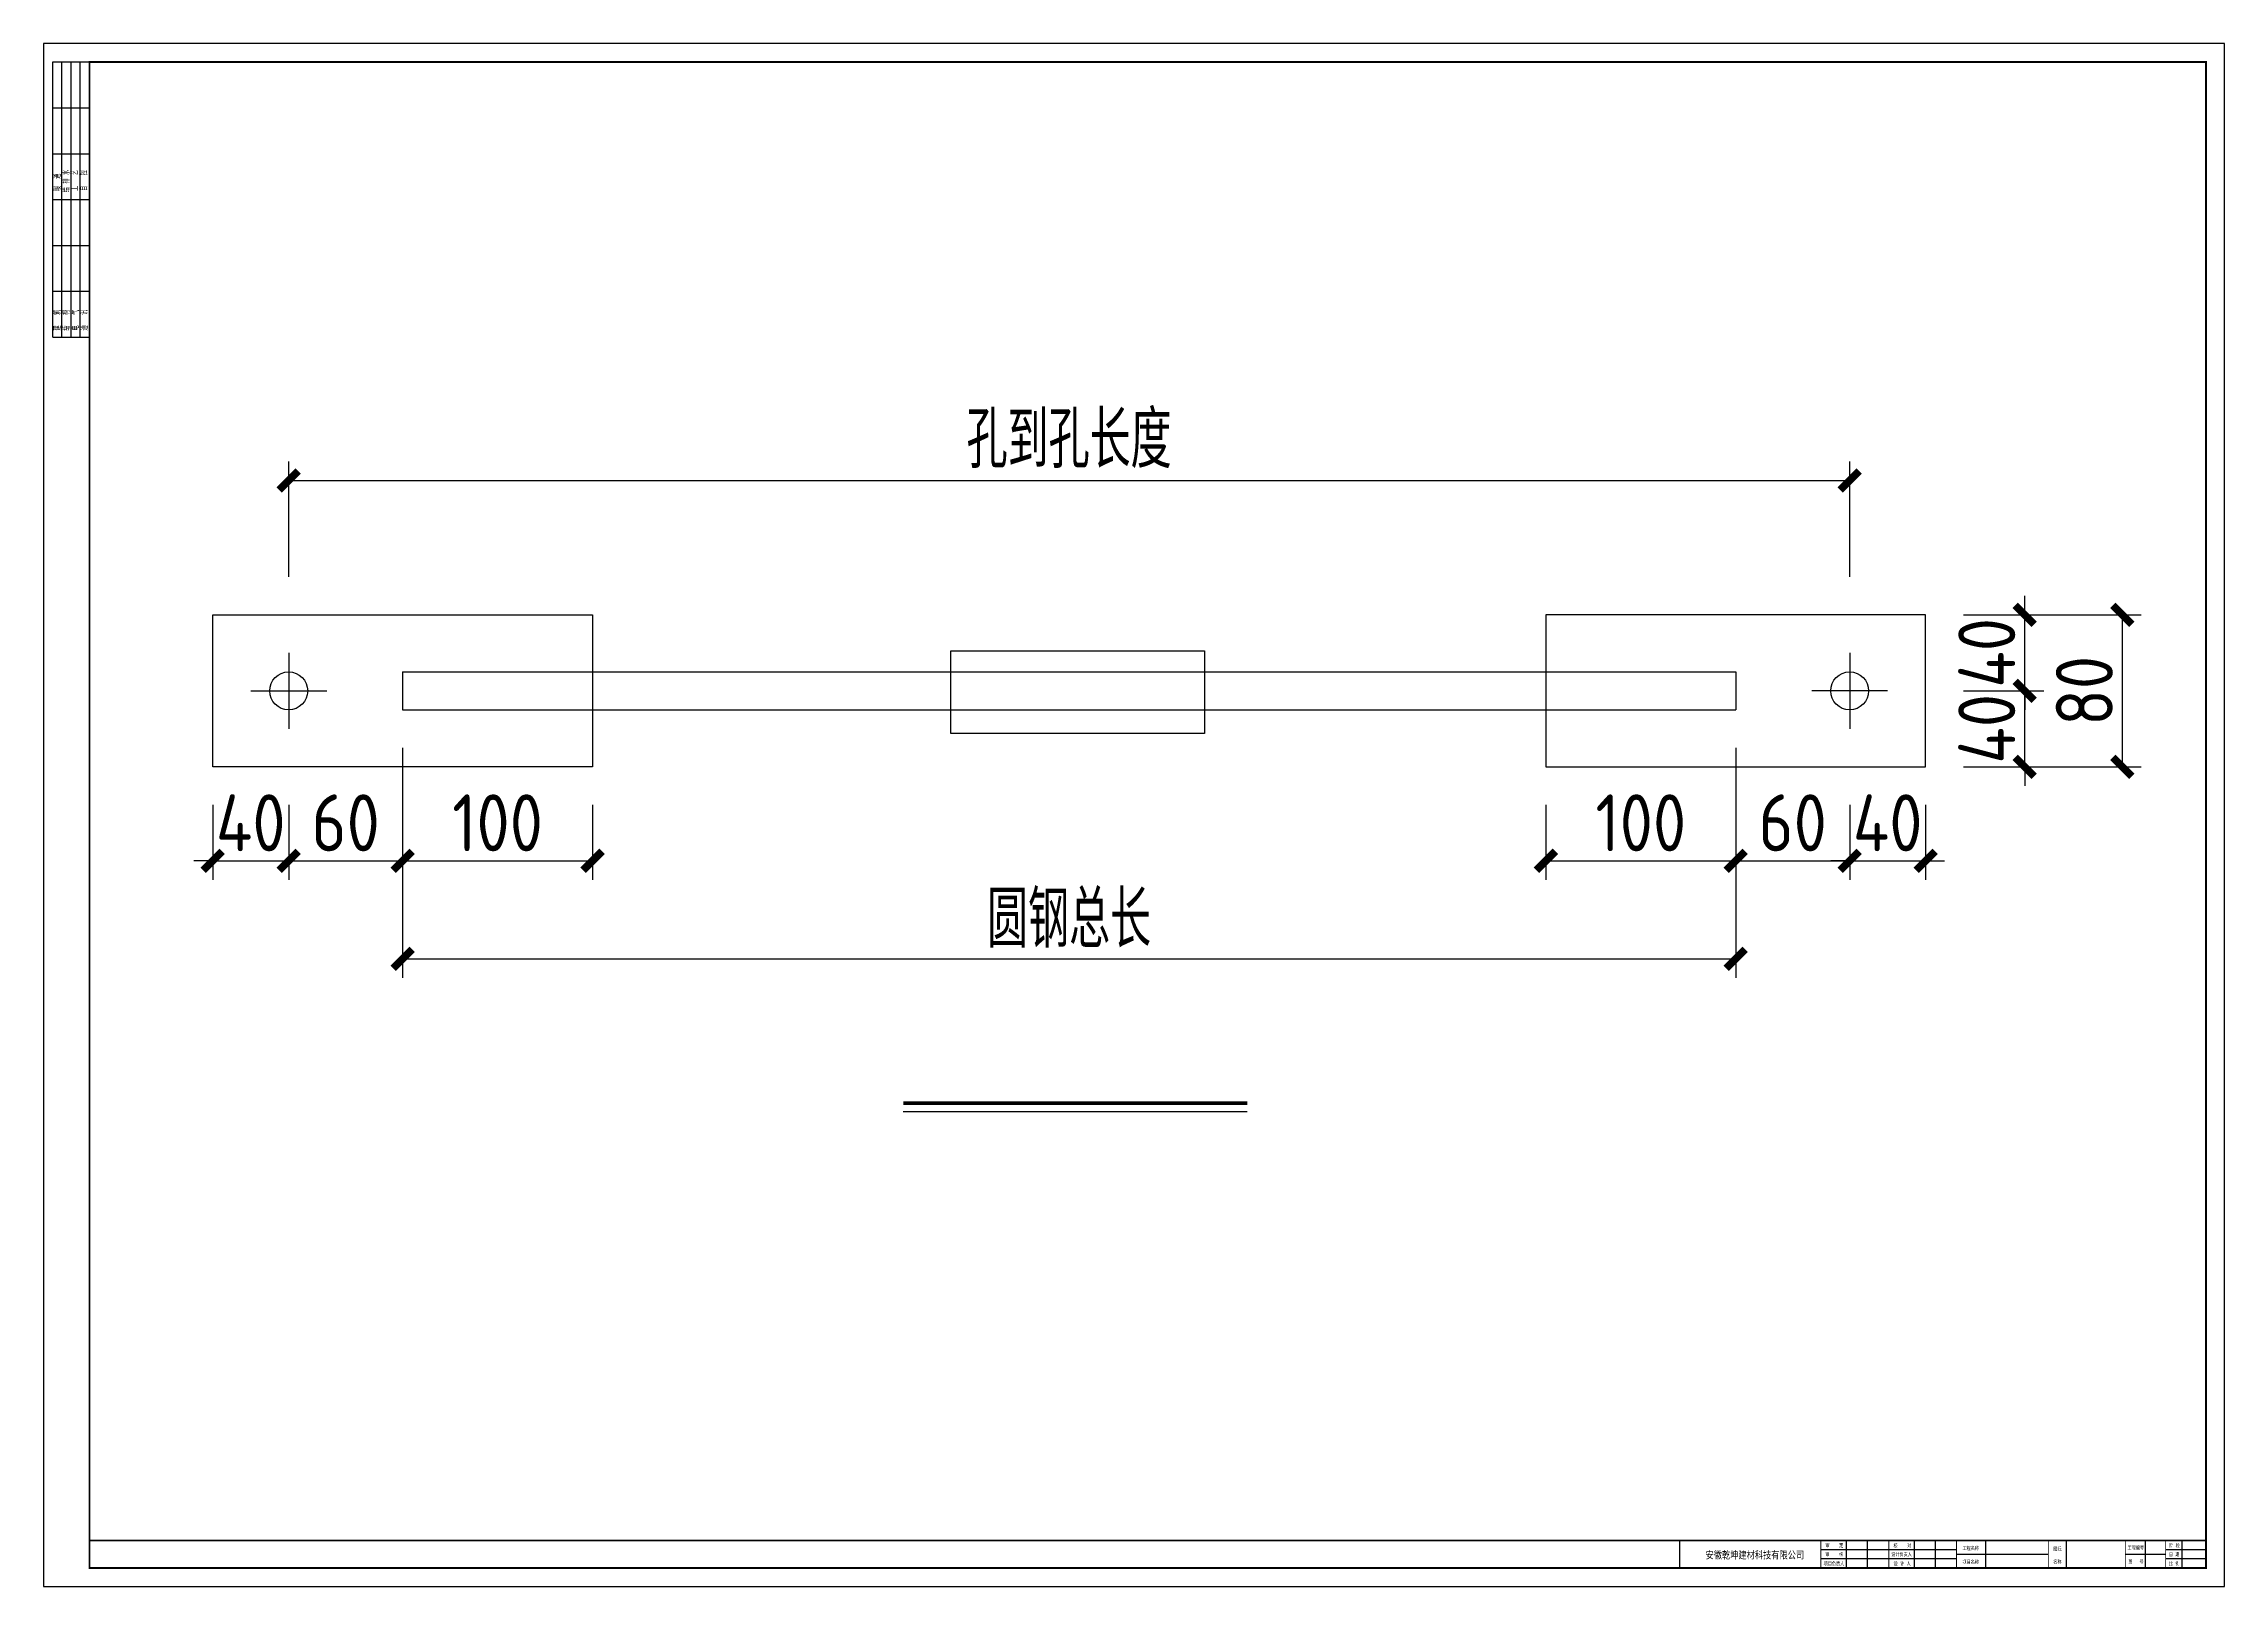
# Model space of a CAD drawing. Extents: x -196983 to 471790, y -783661 to 190401.
# Drawn here: x 75514 to 86999, y -216334 to -208210 of the extents above; entities that cross this region are included whole.
import ezdxf

# ---------------------------------------------------------------- set-up
doc = ezdxf.new("R2010")
doc.units = 0
doc.header["$LTSCALE"] = 1000
doc.header["$MEASUREMENT"] = 0
for name, color, linetype in [('_TCH_MASK', 7, 'Continuous'), ('AXIS', 3, 'Continuous'), ('PUB_TITLE', 4, 'Continuous')]:
    doc.layers.add(name, color=color, linetype=linetype)
doc.styles.get("Standard").update_dxf_attribs({"font": 'gbenor.shx', "bigfont": 'gbcbig.shx'})
doc.styles.add('图框', font='')
doc.styles.get('图框').set_extended_font_data('SimSun')
doc.dimstyles.get("Standard").update_dxf_attribs({"dimscale": 100, "dimtxt": 3.5, "dimasz": 1, "dimexe": 2.5, "dimexo": 3, "dimgap": 1.5, "dimtad": 1, "dimdec": 0, "dimzin": 0, "dimdsep": 46, "dimtxsty": 'Standard', "dimblk": 'ARCHTICK', "dimcen": 0.09, "dimadec": 0, "dimazin": 0, "dimtfac": 1, "dimtdec": 0, "dimtix": 1, "dimtmove": 2, "dimatfit": 3, "dimfxl": 1, "dimtolj": 1, "dimtzin": 0, "dimarcsym": 0})

# ---------------------------------------------------------------- blocks, each defined once
blk = doc.blocks.new('$titleblk$00000095')
for p, q in [((-150, 20), (-150, 0)), ((-150, 20), (0, 20)), ((-150, 15), (-75, 15)), ((-125, 20), (-125, 0)), ((-100, 20), (-100, 0)), ((-75, 20), (-75, 0)), ((-75, 20), (-75, 0)), ((-75, 15), (0, 15)), ((-50, 20), (-50, 0)), ((-25, 20), (-25, 0)), ((0, 20), (0, 0)), ((-150, 10), (-75, 10)), ((-150, 5), (-75, 5)), ((-75, 10), (0, 10)), ((-75, 5), (0, 5))]:
    blk.add_line(p, q)
at = {"width": 0.8}
for s, p in [('建   筑', (-146.4, 15.6)), ('结   构', (-146.4, 10.9)), ('给 排 水', (-71, 10.9)), ('暖  通', (-70.3, 15.7)), ('通   讯', (-146.4, 0.9)), ('电   气', (-146.4, 5.6)), ('工   艺', (-70.3, 6.1)), ('自   控', (-70.3, 1.2))]:
    blk.add_text(s, height=3.51, dxfattribs=at).set_placement(p)
blk = doc.blocks.new('新块')
for p, q in [((-8240, 400), (-8240, 1000)), ((-7780, 400), (-7780, 1000)), ((-6760, 400), (-6760, 1000)), ((-6300, 400), (-6300, 1000)), ((-5200, 400), (-5200, 1000)), ((-3440, 400), (-3440, 1000)), ((-1720, 400), (-1720, 1000)), ((-920, 400), (-920, 1000)), ((-400, 400), (-400, 1000)), ((-5840, 800), (-8800, 800)), ((-5840, 600), (-8800, 600)), ((-5840, 700), (-3840, 700)), ((-2160, 700), (-1280, 700)), ((-400, 800), (-1280, 800)), ((-400, 600), (-1280, 600))]:
    blk.add_line(p, q)
for points, const_width in [([(-11880, 400), (-11880, 1000), (-400, 1000)], 32), ([(-8800, 400), (-8800, 1000)], 20), ([(-7320, 400), (-7320, 1000)], 20), ([(-5840, 400), (-5840, 1000)], 20), ([(-3840, 400), (-3840, 1000)], 20), ([(-2160, 400), (-2160, 1000)], 20), ([(-1280, 400), (-1280, 1000)], 20)]:
    blk.add_lwpolyline(points, dxfattribs=dict(const_width=const_width))
at = {"layer": 'PUB_TITLE'}
blk.add_lwpolyline([(-47560, 0), (0, 0), (0, 33640), (-47560, 33640)], close=True, dxfattribs=at)
at = {"layer": 'PUB_TITLE', "const_width": 40}
blk.add_lwpolyline([(-46560, 400), (-400, 400), (-400, 33240), (-46560, 33240)], close=True, dxfattribs=at)
at = {"layer": 'PUB_TITLE', "const_width": 32}
blk.add_lwpolyline([(-400, 1000), (-46560, 1000)], dxfattribs=at)
at = {"layer": 'PUB_TITLE', "xscale": 40, "yscale": 40, "zscale": 40, "rotation": 90}
blk.add_blockref('$titleblk$00000095', (-46560, 33240), dxfattribs=at)
at = {"style": '图框', "width": 0.8}
for s, height, p in [('安徽乾坤建材科技有限公司', 160, (-11315, 604)), ('项目负责人', 80, (-8739, 457)), ('审    核', 80, (-8702, 659)), ('审    定', 80, (-8701, 854)), ('设计负责人', 80, (-7265, 659)), ('校    对', 80, (-7217, 851)), ('设 计 人', 80, (-7213, 457)), ('项目名称', 80, (-5712, 494)), ('工程名称', 80, (-5712, 794)), ('名称', 80, (-3732, 498)), ('图纸', 80, (-3732, 778)), ('工程编号', 80, (-2112, 803)), ('图   号', 80, (-2098, 504)), ('比 例', 80, (-1211, 457)), ('阶 段', 80, (-1205, 851)), ('日 期', 80, (-1212, 659))]:
    blk.add_text(s, height=height, dxfattribs=at).set_placement(p)
for tag, p in [('审定人', (-8147, 838)), ('校对', (-6621, 837)), ('阶段', (-810, 832)), ('项目负责人', (-8228, 444)), ('审核人', (-8147, 641)), ('设计负责人', (-6745, 649)), ('设计人', (-6659, 447)), ('项目名称', (-5026, 479)), ('工程名称', (-5026, 781)), ('图名', (-3347, 649)), ('图号', (-1657, 502)), ('日期', (-905, 632)), ('比例', (-810, 446))]:
    blk.add_attdef(tag, p, '', height=120)
blk = doc.blocks.new('_ArchTick')
at = {"color": 0, "linetype": 'ByBlock', "const_width": 0.4}
blk.add_lwpolyline([(-0.5, -0.5), (0.5, 0.5)], dxfattribs=at)
blk = doc.blocks.new('*D1494')
at = {"layer": 'AXIS', "color": 0, "lineweight": -2}
for p, q in [((76405, -212218), (76405, -212613)), ((76805, -212218), (76805, -212613)), ((76405, -212513), (76305, -212513)), ((76405, -212513), (76805, -212513)), ((76805, -212513), (76905, -212513))]:
    blk.add_line(p, q, dxfattribs=at)
at = {"layer": 'Defpoints', "color": 0}
for p in [(76405, -212018), (76805, -212018), (76805, -212513)]:
    blk.add_point(p, dxfattribs=at)
at = {"layer": 'AXIS', "color": 0, "lineweight": -2, "xscale": 100, "yscale": 100, "zscale": 100}
blk.add_blockref('_ArchTick', (76405, -212513), dxfattribs=at)
at = {"layer": 'AXIS', "color": 0, "lineweight": -2, "xscale": 100, "yscale": 100, "zscale": 100, "rotation": 180}
blk.add_blockref('_ArchTick', (76805, -212513), dxfattribs=at)
at = {"layer": 'AXIS', "color": 0, "insert": (76605, -212313), "char_height": 300, "attachment_point": 5}
blk.add_mtext('\\A1;40', dxfattribs=at)
blk = doc.blocks.new('*D1495')
at = {"layer": 'AXIS', "color": 0, "lineweight": -2}
for p, q in [((76805, -212218), (76805, -212613)), ((77405, -212218), (77405, -212613)), ((76805, -212513), (77405, -212513))]:
    blk.add_line(p, q, dxfattribs=at)
at = {"layer": 'Defpoints', "color": 0}
for p in [(76805, -212018), (77405, -212018), (77405, -212513)]:
    blk.add_point(p, dxfattribs=at)
at = {"layer": 'AXIS', "color": 0, "lineweight": -2, "xscale": 100, "yscale": 100, "zscale": 100, "rotation": 180}
blk.add_blockref('_ArchTick', (76805, -212513), dxfattribs=at)
at = {"layer": 'AXIS', "color": 0, "lineweight": -2, "xscale": 100, "yscale": 100, "zscale": 100}
blk.add_blockref('_ArchTick', (77405, -212513), dxfattribs=at)
at = {"layer": 'AXIS', "color": 0, "insert": (77105, -212313), "char_height": 300, "attachment_point": 5}
blk.add_mtext('\\A1;60', dxfattribs=at)
blk = doc.blocks.new('*D1496')
at = {"layer": 'AXIS', "color": 0, "lineweight": -2}
for p, q in [((77405, -212218), (77405, -212613)), ((78405, -212218), (78405, -212613)), ((77405, -212513), (78405, -212513))]:
    blk.add_line(p, q, dxfattribs=at)
at = {"layer": 'Defpoints', "color": 0}
for p in [(77405, -212018), (78405, -212018), (78405, -212513)]:
    blk.add_point(p, dxfattribs=at)
at = {"layer": 'AXIS', "color": 0, "lineweight": -2, "xscale": 100, "yscale": 100, "zscale": 100, "rotation": 180}
blk.add_blockref('_ArchTick', (77405, -212513), dxfattribs=at)
at = {"layer": 'AXIS', "color": 0, "lineweight": -2, "xscale": 100, "yscale": 100, "zscale": 100}
blk.add_blockref('_ArchTick', (78405, -212513), dxfattribs=at)
at = {"layer": 'AXIS', "color": 0, "insert": (77905, -212313), "char_height": 300, "attachment_point": 5}
blk.add_mtext('\\A1;100', dxfattribs=at)
blk = doc.blocks.new('*D1497')
at = {"layer": 'AXIS', "color": 0, "lineweight": -2}
for p, q in [((83426, -212218), (83426, -212613)), ((84426, -212218), (84426, -212613)), ((83426, -212513), (84426, -212513))]:
    blk.add_line(p, q, dxfattribs=at)
at = {"layer": 'Defpoints', "color": 0}
for p in [(83426, -212018), (84426, -212018), (84426, -212513)]:
    blk.add_point(p, dxfattribs=at)
at = {"layer": 'AXIS', "color": 0, "lineweight": -2, "xscale": 100, "yscale": 100, "zscale": 100, "rotation": 180}
blk.add_blockref('_ArchTick', (83426, -212513), dxfattribs=at)
at = {"layer": 'AXIS', "color": 0, "lineweight": -2, "xscale": 100, "yscale": 100, "zscale": 100}
blk.add_blockref('_ArchTick', (84426, -212513), dxfattribs=at)
at = {"layer": 'AXIS', "color": 0, "insert": (83926, -212313), "char_height": 300, "attachment_point": 5}
blk.add_mtext('\\A1;100', dxfattribs=at)
blk = doc.blocks.new('*D1498')
at = {"layer": 'AXIS', "color": 0, "lineweight": -2}
for p, q in [((84426, -212218), (84426, -212613)), ((85026, -212218), (85026, -212613)), ((84426, -212513), (85026, -212513))]:
    blk.add_line(p, q, dxfattribs=at)
at = {"layer": 'Defpoints', "color": 0}
for p in [(84426, -212018), (85026, -212018), (85026, -212513)]:
    blk.add_point(p, dxfattribs=at)
at = {"layer": 'AXIS', "color": 0, "lineweight": -2, "xscale": 100, "yscale": 100, "zscale": 100, "rotation": 180}
blk.add_blockref('_ArchTick', (84426, -212513), dxfattribs=at)
at = {"layer": 'AXIS', "color": 0, "lineweight": -2, "xscale": 100, "yscale": 100, "zscale": 100}
blk.add_blockref('_ArchTick', (85026, -212513), dxfattribs=at)
at = {"layer": 'AXIS', "color": 0, "insert": (84726, -212313), "char_height": 300, "attachment_point": 5}
blk.add_mtext('\\A1;60', dxfattribs=at)
blk = doc.blocks.new('*D1499')
at = {"layer": 'AXIS', "color": 0, "lineweight": -2}
for p, q in [((85026, -212218), (85026, -212613)), ((85426, -212218), (85426, -212613)), ((85026, -212513), (84926, -212513)), ((85026, -212513), (85426, -212513)), ((85426, -212513), (85526, -212513))]:
    blk.add_line(p, q, dxfattribs=at)
at = {"layer": 'Defpoints', "color": 0}
for p in [(85026, -212018), (85426, -212018), (85426, -212513)]:
    blk.add_point(p, dxfattribs=at)
at = {"layer": 'AXIS', "color": 0, "lineweight": -2, "xscale": 100, "yscale": 100, "zscale": 100}
blk.add_blockref('_ArchTick', (85026, -212513), dxfattribs=at)
at = {"layer": 'AXIS', "color": 0, "lineweight": -2, "xscale": 100, "yscale": 100, "zscale": 100, "rotation": 180}
blk.add_blockref('_ArchTick', (85426, -212513), dxfattribs=at)
at = {"layer": 'AXIS', "color": 0, "insert": (85226, -212313), "char_height": 300, "attachment_point": 5}
blk.add_mtext('\\A1;40', dxfattribs=at)
blk = doc.blocks.new('*D1500')
at = {"layer": 'AXIS', "color": 0, "lineweight": -2}
for p, q in [((85948, -211618), (85948, -211518)), ((85626, -211618), (86048, -211618)), ((85948, -212018), (85948, -211618)), ((85626, -212018), (86048, -212018)), ((85948, -212018), (85948, -212118))]:
    blk.add_line(p, q, dxfattribs=at)
at = {"layer": 'Defpoints', "color": 0}
for p in [(85426, -211618), (85948, -211618), (85426, -212018)]:
    blk.add_point(p, dxfattribs=at)
at = {"layer": 'AXIS', "color": 0, "lineweight": -2, "xscale": 100, "yscale": 100, "zscale": 100}
for p, rotation in [((85948, -211618), 270), ((85948, -212018), 90)]:
    blk.add_blockref('_ArchTick', p, dxfattribs=dict(at, rotation=rotation))
at = {"layer": 'AXIS', "color": 0, "insert": (85748, -211818), "char_height": 300, "attachment_point": 5, "rotation": 90}
blk.add_mtext('\\A1;40', dxfattribs=at)
blk = doc.blocks.new('*D1501')
at = {"layer": 'AXIS', "color": 0, "lineweight": -2}
for p, q in [((85948, -211218), (85948, -211118)), ((85626, -211218), (86048, -211218)), ((85948, -211618), (85948, -211218)), ((85626, -211618), (86048, -211618)), ((85948, -211618), (85948, -211718))]:
    blk.add_line(p, q, dxfattribs=at)
at = {"layer": 'Defpoints', "color": 0}
for p in [(85426, -211218), (85948, -211218), (85426, -211618)]:
    blk.add_point(p, dxfattribs=at)
at = {"layer": 'AXIS', "color": 0, "lineweight": -2, "xscale": 100, "yscale": 100, "zscale": 100}
for p, rotation in [((85948, -211218), 270), ((85948, -211618), 90)]:
    blk.add_blockref('_ArchTick', p, dxfattribs=dict(at, rotation=rotation))
at = {"layer": 'AXIS', "color": 0, "insert": (85748, -211418), "char_height": 300, "attachment_point": 5, "rotation": 90}
blk.add_mtext('\\A1;40', dxfattribs=at)
blk = doc.blocks.new('*D1502')
at = {"layer": 'AXIS', "color": 0, "lineweight": -2}
for p, q in [((85626, -211218), (86562, -211218)), ((86462, -211218), (86462, -212018)), ((85626, -212018), (86562, -212018))]:
    blk.add_line(p, q, dxfattribs=at)
at = {"layer": 'Defpoints', "color": 0}
for p in [(85426, -211218), (85426, -212018), (86462, -212018)]:
    blk.add_point(p, dxfattribs=at)
at = {"layer": 'AXIS', "color": 0, "lineweight": -2, "xscale": 100, "yscale": 100, "zscale": 100}
for p, rotation in [((86462, -211218), 90), ((86462, -212018), 270)]:
    blk.add_blockref('_ArchTick', p, dxfattribs=dict(at, rotation=rotation))
at = {"layer": 'AXIS', "color": 0, "insert": (86262, -211618), "char_height": 300, "attachment_point": 5, "rotation": 90}
blk.add_mtext('\\A1;80', dxfattribs=at)
blk = doc.blocks.new('*D1503')
at = {"layer": 'AXIS', "color": 0, "lineweight": -2}
for p, q in [((76805, -211018), (76805, -210410)), ((85026, -211018), (85026, -210410)), ((76805, -210510), (85026, -210510))]:
    blk.add_line(p, q, dxfattribs=at)
at = {"layer": 'Defpoints', "color": 0}
for p in [(85026, -210510), (76805, -211218), (85026, -211218)]:
    blk.add_point(p, dxfattribs=at)
at = {"layer": 'AXIS', "color": 0, "lineweight": -2, "xscale": 100, "yscale": 100, "zscale": 100, "rotation": 180}
blk.add_blockref('_ArchTick', (76805, -210510), dxfattribs=at)
at = {"layer": 'AXIS', "color": 0, "lineweight": -2, "xscale": 100, "yscale": 100, "zscale": 100}
blk.add_blockref('_ArchTick', (85026, -210510), dxfattribs=at)
at = {"layer": 'AXIS', "color": 0, "insert": (80915, -210295), "char_height": 300, "attachment_point": 5}
blk.add_mtext('\\A1;孔到孔长度', dxfattribs=at)
blk = doc.blocks.new('*D1504')
at = {"layer": 'AXIS', "color": 0, "lineweight": -2}
for p, q in [((77405, -211918), (77405, -213129)), ((84426, -211918), (84426, -213129)), ((77405, -213029), (84426, -213029))]:
    blk.add_line(p, q, dxfattribs=at)
at = {"layer": 'Defpoints', "color": 0}
for p in [(77405, -211718), (84426, -211718), (84426, -213029)]:
    blk.add_point(p, dxfattribs=at)
at = {"layer": 'AXIS', "color": 0, "lineweight": -2, "xscale": 100, "yscale": 100, "zscale": 100, "rotation": 180}
blk.add_blockref('_ArchTick', (77405, -213029), dxfattribs=at)
at = {"layer": 'AXIS', "color": 0, "lineweight": -2, "xscale": 100, "yscale": 100, "zscale": 100}
blk.add_blockref('_ArchTick', (84426, -213029), dxfattribs=at)
at = {"layer": 'AXIS', "color": 0, "insert": (80915, -212821), "char_height": 300, "attachment_point": 5}
blk.add_mtext('\\A1;圆钢总长', dxfattribs=at)

msp = doc.modelspace()

# ---------------------------------------------------------------- linework, layer by layer
at = {"color": 1}
for p, q in [((76404.9, -211218.1), (78404.9, -211218.1)), ((76404.9, -212018.1), (76404.9, -211218.1)), ((78404.9, -211218.1), (78404.9, -212018.1)), ((85426, -211218.1), (83426, -211218.1)), ((83426, -211218.1), (83426, -212018.1)), ((85426, -212018.1), (85426, -211218.1)), ((76804.9, -211418.1), (76804.9, -211818.1)), ((85026, -211418.1), (85026, -211818.1)), ((77404.9, -211518.1), (77404.9, -211718.1)), ((77404.9, -211518.1), (84426, -211518.1)), ((84426, -211518.1), (84426, -211718.1)), ((76604.9, -211618.1), (77004.9, -211618.1)), ((85226, -211618.1), (84826, -211618.1)), ((77404.9, -211718.1), (84426, -211718.1)), ((78404.9, -212018.1), (76404.9, -212018.1)), ((83426, -212018.1), (85426, -212018.1))]:
    msp.add_line(p, q, dxfattribs=at)
msp.add_lwpolyline([(80291.7, -211406.6), (81628.3, -211406.6), (81628.3, -211842.1), (80291.7, -211842.1)], close=True, dxfattribs=at)
for centre in [(76804.9, -211618.1), (85026, -211618.1)]:
    msp.add_circle(centre, 100, dxfattribs=at)
at = {"layer": 'AXIS', "color": 4}
msp.add_line((81853.6, -213834.6), (80041.2, -213834.6), dxfattribs=at)
at = {"layer": 'AXIS', "color": 4, "const_width": 20}
msp.add_lwpolyline([(80041.2, -213789.3), (81853.6, -213789.3)], dxfattribs=at)

# ---------------------------------------------------------------- block references
at = {"layer": '_TCH_MASK', "color": 0, "lineweight": 15, "xscale": 0.2414909666404128, "yscale": 0.2414909665822051, "zscale": 0.2414909666080561}
msp.add_blockref('新块', (86999.5, -216333.7), dxfattribs=at)

# ---------------------------------------------------------------- dimensions: what is measured, and where the dimension line sits
at = {"layer": 'AXIS', "color": 4}
for base, p1, p2, text, picture, middle in [((85026, -210510.1), (76804.9, -211218.1), (85026, -211218.1), '孔到孔长度', '*D1503', (80915.4, -210295.2)), ((84426, -213029.3), (77404.9, -211718.1), (84426, -211718.1), '圆钢总长', '*D1504', (80915.4, -212821))]:
    dim = msp.add_linear_dim(base=base, p1=p1, p2=p2, text=text, dimstyle='Standard', override={"dimtxt": 3, "dimexe": 1, "dimexo": 2, "dimgap": 0.5, "dimlfac": 0.1}, dxfattribs=at)
    dim.commit()
    dim.dimension.update_dxf_attribs({"geometry": picture, "text_midpoint": middle})
for base, p1, p2, picture, middle in [((85947.7, -211218.1), (85426, -211618.1), (85426, -211218.1), '*D1501', (85747.7, -211418.1)), ((86462.5, -212018.1), (85426, -211218.1), (85426, -212018.1), '*D1502', (86262.5, -211618.1)), ((85947.7, -211618.1), (85426, -212018.1), (85426, -211618.1), '*D1500', (85747.7, -211818.1))]:
    dim = msp.add_linear_dim(base=base, p1=p1, p2=p2, angle=90, dimstyle='Standard', override={"dimtxt": 3, "dimexe": 1, "dimexo": 2, "dimgap": 0.5, "dimlfac": 0.1}, dxfattribs=at)
    dim.commit()
    dim.dimension.update_dxf_attribs({"geometry": picture, "text_midpoint": middle})
for base, p1, p2, picture, middle in [((76804.9, -212513.1), (76404.9, -212018.1), (76804.9, -212018.1), '*D1494', (76604.9, -212313.1)), ((77404.9, -212513.1), (76804.9, -212018.1), (77404.9, -212018.1), '*D1495', (77104.9, -212313.1)), ((78404.9, -212513.1), (77404.9, -212018.1), (78404.9, -212018.1), '*D1496', (77904.9, -212313.1)), ((84426, -212513.1), (83426, -212018.1), (84426, -212018.1), '*D1497', (83926, -212313.1)), ((85026, -212513.1), (84426, -212018.1), (85026, -212018.1), '*D1498', (84726, -212313.1)), ((85426, -212513.1), (85026, -212018.1), (85426, -212018.1), '*D1499', (85226, -212313.1))]:
    dim = msp.add_linear_dim(base=base, p1=p1, p2=p2, dimstyle='Standard', override={"dimtxt": 3, "dimexe": 1, "dimexo": 2, "dimgap": 0.5, "dimlfac": 0.1}, dxfattribs=at)
    dim.commit()
    dim.dimension.update_dxf_attribs({"geometry": picture, "text_midpoint": middle})

doc.saveas('drawing.dxf')
